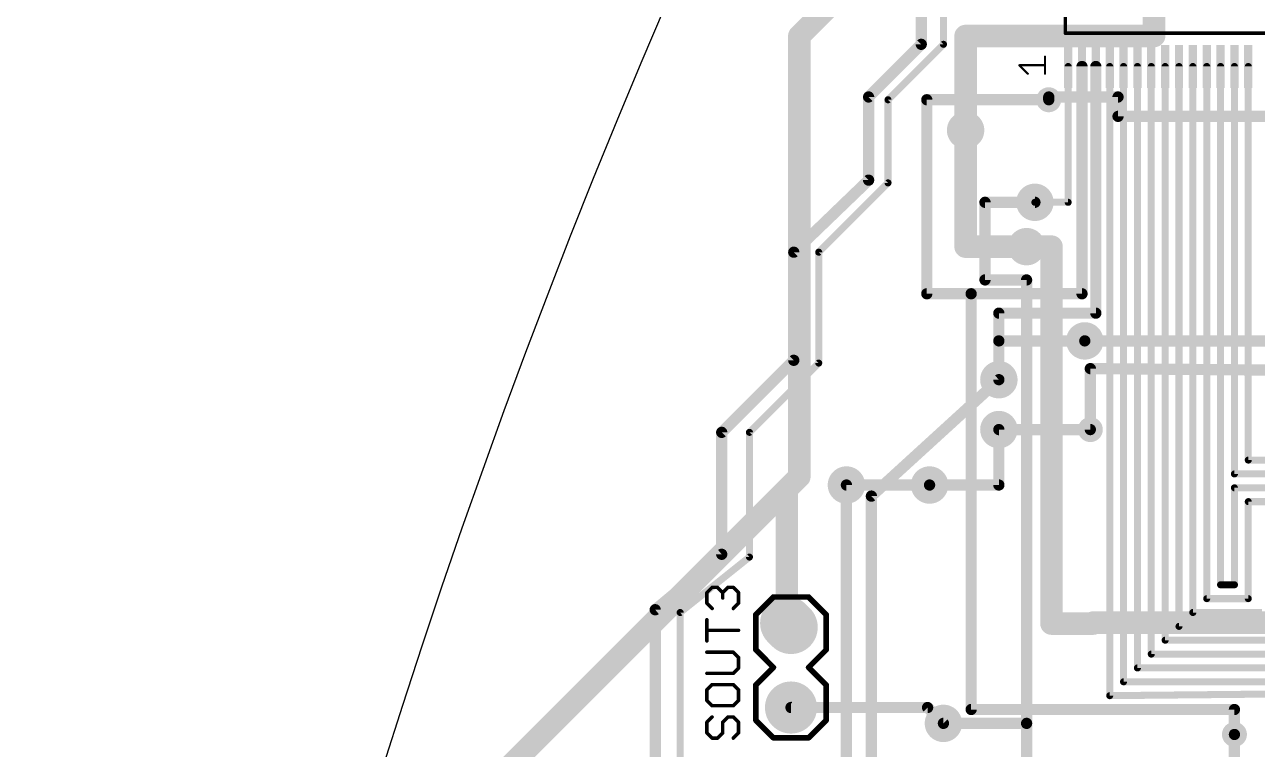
# Model space of a CAD drawing. Extents: x -47 to 149, y 1 to 249.
# Drawn here: x -46.65 to -2.17, y 98.56 to 124.71 of the extents above; entities that cross this region are included whole.
import ezdxf

# ---------------------------------------------------------------- set-up
doc = ezdxf.new("R2010")
doc.units = 0
for name, color, linetype in [('1', 22, 'CONTINUOUS'), ('16', 175, 'CONTINUOUS'), ('17', 82, 'CONTINUOUS'), ('18', 82, 'CONTINUOUS'), ('20', 7, 'CONTINUOUS'), ('21', 253, 'CONTINUOUS'), ('23', 7, 'CONTINUOUS'), ('25', 253, 'CONTINUOUS'), ('51', 253, 'CONTINUOUS')]:
    doc.layers.add(name, color=color, linetype=linetype)

# ---------------------------------------------------------------- blocks, each defined once
blk = doc.blocks.new('RECT')
blk.add_solid([(-0.5, -0.5), (0.5, -0.5), (-0.5, 0.5), (0.5, 0.5)])
blk = doc.blocks.new('ROUNDP')
at = {"const_width": 0.5}
blk.add_lwpolyline([(0, -0.25, 1), (0, 0.25, 1), (0, -0.25)], format="xyb", dxfattribs=at)
blk = doc.blocks.new('ROUNDV')
at = {"const_width": 0.5}
blk.add_lwpolyline([(0, -0.25, 1), (0, 0.25, 1), (0, -0.25)], format="xyb", dxfattribs=at)

msp = doc.modelspace()

# ---------------------------------------------------------------- linework, layer by layer
at = {"layer": '1'}
for points, const_width in [([(-14.3, 124), (-14.3, 127.3)], 0.4064), ([(-13.5, 124), (-13.5, 127)], 0.254), ([(-16.2, 122.1), (-14.3, 124)], 0.4064), ([(-15.5, 122), (-13.5, 124)], 0.254), ([(-9, 123.2), (-9, 118.3)], 0.254), ([(-8.5, 123.2), (-8.5, 115)], 0.4064), ([(-8, 123.2), (-8, 114.3)], 0.4064), ([(-7.5, 123.2), (-7.5, 100.5)], 0.254), ([(-7, 123.2), (-7, 101)], 0.254), ([(-6.5, 101.5), (-6.5, 123.2)], 0.254), ([(-6, 123.2), (-6, 102)], 0.254), ([(-5.5, 102.5), (-5.5, 123.2)], 0.254), ([(-5, 123.2), (-5, 103)], 0.254), ([(-4.5, 103.5), (-4.5, 123.2)], 0.254), ([(-4, 123.2), (-4, 104)], 0.254), ([(-3.5, 104.5), (-3.5, 123.2)], 0.254), ([(-3, 123.2), (-3, 108.5)], 0.254), ([(-2.5, 123.2), (-2.5, 109)], 0.254), ([(-16.2, 119.1), (-16.2, 122.1)], 0.4064), ([(-15.5, 119), (-15.5, 122)], 0.254), ([(-9.7, 122), (-14.1, 122)], 0.4064), ([(-14.1, 122), (-14.1, 115)], 0.4064), ([(-12.7, 116.7), (-12.7, 120.9)], 0.8128), ([(-18.9, 116.5), (-16.2, 119.1)], 0.4064), ([(-18, 116.5), (-15.5, 119)], 0.254), ([(-9, 118.3), (-10.2, 118.3)], 0.254), ([(-10.5, 116.7), (-12.7, 116.7)], 0.8128), ([(-18.9, 112.6), (-18.9, 116.5)], 0.4064), ([(-18, 112.5), (-18, 116.5)], 0.254), ([(-12.5, 115), (-14.1, 115)], 0.4064), ([(-12.5, 115), (-12.5, 100)], 0.4064), ([(-12.5, 115), (-8.5, 115)], 0.4064), ([(-8, 114.3), (-11.5, 114.3)], 0.4064), ([(-11.5, 114.3), (-11.5, 113.3)], 0.4064), ([(-11.5, 113.3), (-11.5, 111.9)], 0.4064), ([(-8.4, 113.3), (-11.5, 113.3)], 0.4064), ([(-21.5, 110), (-18.9, 112.6)], 0.4064), ([(-20.5, 110), (-18, 112.5)], 0.254), ([(-21.5, 105.6), (-21.5, 110)], 0.4064), ([(-20.5, 105.5), (-20.5, 110)], 0.254), ([(-8.2, 110.1), (-11.5, 110.1)], 0.4064), ([(-2.5, 109), (4, 109)], 0.254), ([(-3, 108.5), (4.5, 108.5)], 0.254), ([(-17, 108.1), (-14, 108.1)], 0.4064), ([(6, 108), (-3, 108)], 0.254), ([(-3, 108), (-3, 104.5)], 0.254), ([(-2.5, 104), (-2.5, 107.5)], 0.254), ([(-2.5, 107.5), (5.5, 107.5)], 0.254), ([(-23.9, 103.6), (-21.5, 105.6)], 0.4064), ([(-23, 103.5), (-20.5, 105.5)], 0.254), ([(-3, 104.5), (-3.5, 104.5)], 0.254), ([(-4, 104), (-2.5, 104)], 0.254), ([(-23.9, 96), (-23.9, 103.6)], 0.4064), ([(-23, 94), (-23, 103.5)], 0.254), ([(-2, 103.5), (-4.5, 103.5)], 0.254), ([(-5, 103), (-1.5, 103)], 0.254), ([(-1, 102.5), (-5.5, 102.5)], 0.254), ([(-6, 102), (-0.5, 102)], 0.254), ([(0, 101.5), (-6.5, 101.5)], 0.254), ([(-7, 101), (0.5, 101)], 0.254), ([(-7.5, 100.5), (2, 100.595)], 0.254), ([(-19, 100.0722), (-14.0722, 100.0722)], 0.4064), ([(-14.0722, 100.0722), (-13.5, 99.5)], 0.4064), ([(-12.5, 100), (-3, 100)], 0.4064), ([(-3, 100), (-3, 99.1)], 0.4064)]:
    msp.add_lwpolyline(points, dxfattribs=dict(at, const_width=const_width))
for points, const_width in [([(-14.4016, 124, 1), (-14.1984, 124)], 0.2032), ([(-14.2282, 123.9282, 1), (-14.3718, 124.0718)], 0.2032), ([(-13.4551, 123.9551, 1), (-13.5449, 124.0449)], 0.127), ([(-13.5635, 124, 1), (-13.4365, 124)], 0.127), ([(-8.9365, 123.2, 1), (-9.0635, 123.2)], 0.127), ([(-8.3984, 123.2, 1), (-8.6016, 123.2)], 0.2032), ([(-7.8984, 123.2, 1), (-8.1016, 123.2)], 0.2032), ([(-7.4365, 123.2, 1), (-7.5635, 123.2)], 0.127), ([(-6.9365, 123.2, 1), (-7.0635, 123.2)], 0.127), ([(-6.4365, 123.2, 1), (-6.5635, 123.2)], 0.127), ([(-5.9365, 123.2, 1), (-6.0635, 123.2)], 0.127), ([(-5.4365, 123.2, 1), (-5.5635, 123.2)], 0.127), ([(-4.9365, 123.2, 1), (-5.0635, 123.2)], 0.127), ([(-4.4365, 123.2, 1), (-4.5635, 123.2)], 0.127), ([(-3.9365, 123.2, 1), (-4.0635, 123.2)], 0.127), ([(-3.4365, 123.2, 1), (-3.5635, 123.2)], 0.127), ([(-2.9365, 123.2, 1), (-3.0635, 123.2)], 0.127), ([(-2.4365, 123.2, 1), (-2.5635, 123.2)], 0.127), ([(-16.0984, 122.1, 1), (-16.3016, 122.1)], 0.2032), ([(-16.2718, 122.1718, 1), (-16.1282, 122.0282)], 0.2032), ([(-15.4365, 122, 1), (-15.5635, 122)], 0.127), ([(-15.5449, 122.0449, 1), (-15.4551, 121.9551)], 0.127), ([(-14.1, 122.1016, 1), (-14.1, 121.8984)], 0.2032), ([(-13.9984, 122, 1), (-14.2016, 122)], 0.2032), ([(-9.7, 121.8984, 1), (-9.7, 122.1016)], 0.2032), ([(-12.4968, 120.9, 1), (-12.9032, 120.9)], 0.4064), ([(-16.1295, 119.0268, 1), (-16.2705, 119.1732)], 0.2032), ([(-16.3016, 119.1, 1), (-16.0984, 119.1)], 0.2032), ([(-15.5635, 119, 1), (-15.4365, 119)], 0.127), ([(-15.4551, 118.9551, 1), (-15.5449, 119.0449)], 0.127), ([(-10.2, 118.3635, 1), (-10.2, 118.2365)], 0.127), ([(-9.0635, 118.3, 1), (-8.9365, 118.3)], 0.127), ([(-9, 118.2365, 1), (-9, 118.3635)], 0.127), ([(-12.7, 116.9032, 1), (-12.7, 116.4968)], 0.4064), ([(-10.5, 116.4968, 1), (-10.5, 116.9032)], 0.4064), ([(-18.7984, 116.5, 1), (-19.0016, 116.5)], 0.2032), ([(-18.9705, 116.5732, 1), (-18.8295, 116.4268)], 0.2032), ([(-17.9365, 116.5, 1), (-18.0635, 116.5)], 0.127), ([(-18.0449, 116.5449, 1), (-17.9551, 116.4551)], 0.127), ([(-12.9032, 116.7, 1), (-12.4968, 116.7)], 0.4064), ([(-14.1, 115.1016, 1), (-14.1, 114.8984)], 0.2032), ([(-12.3984, 115, 1), (-12.6016, 115)], 0.2032), ([(-12.5, 115.1016, 1), (-12.5, 114.8984)], 0.2032), ([(-12.5, 114.8984, 1), (-12.5, 115.1016)], 0.2032), ([(-8.5, 114.8984, 1), (-8.5, 115.1016)], 0.2032), ([(-14.2016, 115, 1), (-13.9984, 115)], 0.2032), ([(-8.6016, 115, 1), (-8.3984, 115)], 0.2032), ([(-11.5, 114.4016, 1), (-11.5, 114.1984)], 0.2032), ([(-11.3984, 114.3, 1), (-11.6016, 114.3)], 0.2032), ([(-8.1016, 114.3, 1), (-7.8984, 114.3)], 0.2032), ([(-8, 114.1984, 1), (-8, 114.4016)], 0.2032), ([(-11.3984, 113.3, 1), (-11.6016, 113.3)], 0.2032), ([(-11.5, 113.4016, 1), (-11.5, 113.1984)], 0.2032), ([(-8.4, 113.1984, 1), (-8.4, 113.4016)], 0.2032), ([(-11.6016, 113.3, 1), (-11.3984, 113.3)], 0.2032), ([(-19.0016, 112.6, 1), (-18.7984, 112.6)], 0.2032), ([(-18.8282, 112.5282, 1), (-18.9718, 112.6718)], 0.2032), ([(-18.0635, 112.5, 1), (-17.9365, 112.5)], 0.127), ([(-17.9551, 112.4551, 1), (-18.0449, 112.5449)], 0.127), ([(-11.6016, 111.9, 1), (-11.3984, 111.9)], 0.2032), ([(-21.3984, 110, 1), (-21.6016, 110)], 0.2032), ([(-21.5718, 110.0718, 1), (-21.4282, 109.9282)], 0.2032), ([(-20.4365, 110, 1), (-20.5635, 110)], 0.127), ([(-20.5449, 110.0449, 1), (-20.4551, 109.9551)], 0.127), ([(-11.5, 110.2016, 1), (-11.5, 109.9984)], 0.2032), ([(-8.2, 109.9984, 1), (-8.2, 110.2016)], 0.2032), ([(-2.5, 109.0635, 1), (-2.5, 108.9365)], 0.127), ([(-2.5635, 109, 1), (-2.4365, 109)], 0.127), ([(-3, 108.5635, 1), (-3, 108.4365)], 0.127), ([(-3.0635, 108.5, 1), (-2.9365, 108.5)], 0.127), ([(-17, 108.2016, 1), (-17, 107.9984)], 0.2032), ([(-14, 107.9984, 1), (-14, 108.2016)], 0.2032), ([(-3, 108.0635, 1), (-3, 107.9365)], 0.127), ([(-2.9365, 108, 1), (-3.0635, 108)], 0.127), ([(-2.4365, 107.5, 1), (-2.5635, 107.5)], 0.127), ([(-2.5, 107.5635, 1), (-2.5, 107.4365)], 0.127), ([(-21.6016, 105.6, 1), (-21.3984, 105.6)], 0.2032), ([(-21.435, 105.5219, 1), (-21.565, 105.6781)], 0.2032), ([(-20.5635, 105.5, 1), (-20.4365, 105.5)], 0.127), ([(-20.4603, 105.4504, 1), (-20.5397, 105.5496)], 0.127), ([(-3.5, 104.5635, 1), (-3.5, 104.4365)], 0.127), ([(-3.5635, 104.5, 1), (-3.4365, 104.5)], 0.127), ([(-3.0635, 104.5, 1), (-2.9365, 104.5)], 0.127), ([(-3, 104.4365, 1), (-3, 104.5635)], 0.127), ([(-4, 104.0635, 1), (-4, 103.9365)], 0.127), ([(-2.5, 103.9365, 1), (-2.5, 104.0635)], 0.127), ([(-23.7984, 103.6, 1), (-24.0016, 103.6)], 0.2032), ([(-23.965, 103.6781, 1), (-23.835, 103.5219)], 0.2032), ([(-4.0635, 104, 1), (-3.9365, 104)], 0.127), ([(-2.5635, 104, 1), (-2.4365, 104)], 0.127), ([(-22.9365, 103.5, 1), (-23.0635, 103.5)], 0.127), ([(-23.0397, 103.5496, 1), (-22.9603, 103.4504)], 0.127), ([(-4.5, 103.5635, 1), (-4.5, 103.4365)], 0.127), ([(-4.5635, 103.5, 1), (-4.4365, 103.5)], 0.127), ([(-5, 103.0635, 1), (-5, 102.9365)], 0.127), ([(-5.0635, 103, 1), (-4.9365, 103)], 0.127), ([(-5.5, 102.5635, 1), (-5.5, 102.4365)], 0.127), ([(-5.5635, 102.5, 1), (-5.4365, 102.5)], 0.127), ([(-6, 102.0635, 1), (-6, 101.9365)], 0.127), ([(-6.0635, 102, 1), (-5.9365, 102)], 0.127), ([(-6.5, 101.5635, 1), (-6.5, 101.4365)], 0.127), ([(-6.5635, 101.5, 1), (-6.4365, 101.5)], 0.127), ([(-7, 101.0635, 1), (-7, 100.9365)], 0.127), ([(-7.0635, 101, 1), (-6.9365, 101)], 0.127), ([(-7.5006, 100.5635, 1), (-7.4994, 100.4365)], 0.127), ([(-7.5635, 100.5, 1), (-7.4365, 100.5)], 0.127), ([(-19, 100.1738, 1), (-19, 99.9706)], 0.2032), ([(-14.0004, 100.144, 1), (-14.144, 100.0004)], 0.2032), ([(-14.0722, 99.9706, 1), (-14.0722, 100.1738)], 0.2032), ([(-12.5, 100.1016, 1), (-12.5, 99.8984)], 0.2032), ([(-12.6016, 100, 1), (-12.3984, 100)], 0.2032), ([(-2.8984, 100, 1), (-3.1016, 100)], 0.2032), ([(-3, 99.8984, 1), (-3, 100.1016)], 0.2032), ([(-13.5718, 99.4282, 1), (-13.4282, 99.5718)], 0.2032), ([(-3.1016, 99.1, 1), (-2.8984, 99.1)], 0.2032)]:
    msp.add_lwpolyline(points, format="xyb", dxfattribs=dict(at, const_width=const_width))
at = {"layer": '16'}
for points, const_width in [([(-18.7, 124.3), (-12.5, 130.5)], 0.8128), ([(-5.9, 124.3), (-5.9, 125.7)], 0.8128), ([(-18.7, 108.4), (-18.7, 124.3)], 0.8128), ([(-12.7, 120.9), (-12.7, 124.3)], 0.8128), ([(-12.7, 124.3), (-5.9, 124.3)], 0.8128), ([(-7.2, 122.1), (-9.7, 122.1)], 0.4064), ([(-9.7, 122.1), (-9.7, 122)], 0.4064), ([(-7.2, 121.4), (-7.2, 122.1)], 0.4064), ([(4.9, 121.4), (-7.2, 121.4)], 0.4064), ([(-10.2, 118.3), (-12, 118.3)], 0.4064), ([(-12, 118.3), (-12, 115.5)], 0.4064), ([(-9.6, 116.7), (-10.5, 116.7)], 0.8128), ([(-9.6, 116.7), (-9.6, 103.1)], 0.8128), ([(-12, 115.5), (-10.5, 115.5)], 0.4064), ([(-10.5, 115.5), (-10.5, 99.5)], 0.4064), ([(-0.2, 113.3), (-8.4, 113.3)], 0.4064), ([(-11.5, 111.9), (-16.1, 107.7)], 0.4064), ([(-8.2, 112.3), (4, 112.2)], 0.4064), ([(-8.2, 112.3), (-8.2, 110.1)], 0.4064), ([(-11.5, 110.1), (-11.5, 108.1)], 0.4064), ([(-19.15, 107.95), (-18.7, 108.4)], 0.8128), ([(-29.3, 97.8), (-19.15, 107.95)], 0.8128), ([(-19.15, 103.1178), (-19.15, 107.95)], 0.8128), ([(-17, 86.5), (-17, 108.1)], 0.4064), ([(-11.5, 108.1), (-14, 108.1)], 0.4064), ([(-16.1, 107.7), (-16.1, 92.7)], 0.4064), ([(-19, 102.9678), (-19.15, 103.1178)], 1.9304), ([(-9.6, 103.1), (-8.1, 103.1)], 0.8128), ([(-8.1, 103.135), (-0.9, 103.135)], 0.8128), ([(-8.1, 103.1), (-8.1, 103.135)], 0.6096), ([(-13.5, 99.5), (-10.5, 99.5)], 0.4064), ([(-10.5, 74.5), (-10.5, 99.5)], 0.4064), ([(-3, 99.1), (-3, 89.9)], 0.4064)]:
    msp.add_lwpolyline(points, dxfattribs=dict(at, const_width=const_width))
for points, const_width in [([(-18.4968, 124.3, 1), (-18.9032, 124.3)], 0.4064), ([(-18.8437, 124.4437, 1), (-18.5563, 124.1563)], 0.4064), ([(-12.4968, 124.3, 1), (-12.9032, 124.3)], 0.4064), ([(-12.7, 124.5032, 1), (-12.7, 124.0968)], 0.4064), ([(-5.9, 124.0968, 1), (-5.9, 124.5032)], 0.4064), ([(-6.1032, 124.3, 1), (-5.6968, 124.3)], 0.4064), ([(-9.7, 122.2016, 1), (-9.7, 121.9984)], 0.2032), ([(-9.5984, 122.1, 1), (-9.8016, 122.1)], 0.2032), ([(-9.8016, 122, 1), (-9.5984, 122)], 0.2032), ([(-7.0984, 122.1, 1), (-7.3016, 122.1)], 0.2032), ([(-7.2, 121.9984, 1), (-7.2, 122.2016)], 0.2032), ([(-7.2, 121.5016, 1), (-7.2, 121.2984)], 0.2032), ([(-7.3016, 121.4, 1), (-7.0984, 121.4)], 0.2032), ([(-12.9032, 120.9, 1), (-12.4968, 120.9)], 0.4064), ([(-12, 118.4016, 1), (-12, 118.1984)], 0.2032), ([(-11.8984, 118.3, 1), (-12.1016, 118.3)], 0.2032), ([(-10.2, 118.1984, 1), (-10.2, 118.4016)], 0.2032), ([(-10.5, 116.9032, 1), (-10.5, 116.4968)], 0.4064), ([(-9.3968, 116.7, 1), (-9.8032, 116.7)], 0.4064), ([(-9.6, 116.4968, 1), (-9.6, 116.9032)], 0.4064), ([(-12, 115.6016, 1), (-12, 115.3984)], 0.2032), ([(-10.3984, 115.5, 1), (-10.6016, 115.5)], 0.2032), ([(-10.5, 115.3984, 1), (-10.5, 115.6016)], 0.2032), ([(-12.1016, 115.5, 1), (-11.8984, 115.5)], 0.2032), ([(-8.4, 113.4016, 1), (-8.4, 113.1984)], 0.2032), ([(-11.4315, 111.825, 1), (-11.5685, 111.975)], 0.2032), ([(-8.1992, 112.4016, 1), (-8.2008, 112.1984)], 0.2032), ([(-8.0984, 112.3, 1), (-8.3016, 112.3)], 0.2032), ([(-11.3984, 110.1, 1), (-11.6016, 110.1)], 0.2032), ([(-8.3016, 110.1, 1), (-8.0984, 110.1)], 0.2032), ([(-18.9032, 108.4, 1), (-18.4968, 108.4)], 0.4064), ([(-18.5563, 108.2563, 1), (-18.8437, 108.5437)], 0.4064), ([(-18.9468, 107.95, 1), (-19.3532, 107.95)], 0.4064), ([(-19.2937, 108.0937, 1), (-19.0063, 107.8063)], 0.4064), ([(-19.0063, 107.8063, 1), (-19.2937, 108.0937)], 0.4064), ([(-16.8984, 108.1, 1), (-17.1016, 108.1)], 0.2032), ([(-14, 108.2016, 1), (-14, 107.9984)], 0.2032), ([(-11.6016, 108.1, 1), (-11.3984, 108.1)], 0.2032), ([(-11.5, 107.9984, 1), (-11.5, 108.2016)], 0.2032), ([(-15.9984, 107.7, 1), (-16.2016, 107.7)], 0.2032), ([(-16.1685, 107.775, 1), (-16.0315, 107.625)], 0.2032), ([(-18.8088, 103.459, 1), (-19.4912, 102.7766)], 0.9652), ([(-19.3412, 102.6266, 1), (-18.6588, 103.309)], 0.9652), ([(-19.3532, 103.1178, 1), (-18.9468, 103.1178)], 0.4064), ([(-9.6, 103.3032, 1), (-9.6, 102.8968)], 0.4064), ([(-9.8032, 103.1, 1), (-9.3968, 103.1)], 0.4064), ([(-8.1, 103.3382, 1), (-8.1, 102.9318)], 0.4064), ([(-7.9476, 103.135, 1), (-8.2524, 103.135)], 0.3048), ([(-8.2524, 103.1, 1), (-7.9476, 103.1)], 0.3048), ([(-8.1, 102.8968, 1), (-8.1, 103.3032)], 0.4064), ([(-13.5, 99.6016, 1), (-13.5, 99.3984)], 0.2032), ([(-10.3984, 99.5, 1), (-10.6016, 99.5)], 0.2032), ([(-10.5, 99.3984, 1), (-10.5, 99.6016)], 0.2032), ([(-10.6016, 99.5, 1), (-10.3984, 99.5)], 0.2032), ([(-2.8984, 99.1, 1), (-3.1016, 99.1)], 0.2032)]:
    msp.add_lwpolyline(points, format="xyb", dxfattribs=dict(at, const_width=const_width))
at = {"layer": '20'}
msp.add_arc((236.4723, 13.3419), 283.1243, 123.6957, 182.4174, dxfattribs=at)
at = {"layer": '21'}
for points, const_width in [([(-9.1, 129.6), (-9.1, 124.4)], 0.127), ([(-9.1, 124.4), (4.6, 124.4)], 0.127), ([(-10.4545, 122.9381), (-10.7627, 123.2463)], 0.0762), ([(-10.7627, 123.2463), (-9.8381, 123.2463)], 0.0762), ([(-9.8381, 122.9381), (-9.8381, 123.5545)], 0.0762), ([(-20.27, 103.425), (-19.635, 104.06)], 0.2032), ([(-19.635, 104.06), (-18.365, 104.06)], 0.2032), ([(-18.365, 104.06), (-17.73, 103.425)], 0.2032), ([(-20.27, 102.155), (-20.27, 103.425)], 0.2032), ([(-17.73, 103.425), (-17.73, 102.155)], 0.2032), ([(-19.635, 101.52), (-20.27, 102.155)], 0.2032), ([(-17.73, 102.155), (-18.365, 101.52)], 0.2032), ([(-20.27, 100.885), (-19.635, 101.52)], 0.2032), ([(-18.365, 101.52), (-17.73, 100.885)], 0.2032), ([(-20.27, 99.615), (-20.27, 100.885)], 0.2032), ([(-17.73, 100.885), (-17.73, 99.615)], 0.2032), ([(-20.27, 99.615), (-19.635, 98.98)], 0.2032), ([(-18.365, 98.98), (-17.73, 99.615)], 0.2032), ([(-19.635, 98.98), (-18.365, 98.98)], 0.2032)]:
    msp.add_lwpolyline(points, dxfattribs=dict(at, const_width=const_width))
for points, const_width in [([(-9.1318, 124.4, 1), (-9.0682, 124.4)], 0.0635), ([(-9.1, 124.4318, 1), (-9.1, 124.3683)], 0.0635), ([(-10.7492, 123.2598, 1), (-10.7762, 123.2328)], 0.0381), ([(-10.7627, 123.2653, 1), (-10.7627, 123.2272)], 0.0381), ([(-9.8191, 123.5545, 1), (-9.8572, 123.5545)], 0.0381), ([(-9.8381, 123.2272, 1), (-9.8381, 123.2653)], 0.0381), ([(-10.468, 122.9246, 1), (-10.441, 122.9516)], 0.0381), ([(-9.8572, 122.9381, 1), (-9.8191, 122.9381)], 0.0381), ([(-19.635, 104.1108, 1), (-19.635, 104.0092)], 0.1016), ([(-19.5991, 104.0241, 1), (-19.6709, 104.0959)], 0.1016), ([(-18.3291, 104.0959, 1), (-18.4009, 104.0241)], 0.1016), ([(-18.365, 104.0092, 1), (-18.365, 104.1108)], 0.1016), ([(-20.2192, 103.425, 1), (-20.3208, 103.425)], 0.1016), ([(-20.3059, 103.4609, 1), (-20.2341, 103.3891)], 0.1016), ([(-17.6792, 103.425, 1), (-17.7808, 103.425)], 0.1016), ([(-17.7659, 103.3891, 1), (-17.6941, 103.4609)], 0.1016), ([(-20.2341, 102.1909, 1), (-20.3059, 102.1191)], 0.1016), ([(-20.3208, 102.155, 1), (-20.2192, 102.155)], 0.1016), ([(-17.7808, 102.155, 1), (-17.6792, 102.155)], 0.1016), ([(-17.6941, 102.1191, 1), (-17.7659, 102.1909)], 0.1016), ([(-19.5991, 101.4841, 1), (-19.6709, 101.5559)], 0.1016), ([(-19.6709, 101.4841, 1), (-19.5991, 101.5559)], 0.1016), ([(-18.3291, 101.5559, 1), (-18.4009, 101.4841)], 0.1016), ([(-18.4009, 101.5559, 1), (-18.3291, 101.4841)], 0.1016), ([(-20.2192, 100.885, 1), (-20.3208, 100.885)], 0.1016), ([(-20.3059, 100.9209, 1), (-20.2341, 100.8491)], 0.1016), ([(-17.6792, 100.885, 1), (-17.7808, 100.885)], 0.1016), ([(-17.7659, 100.8491, 1), (-17.6941, 100.9209)], 0.1016), ([(-20.2341, 99.6509, 1), (-20.3059, 99.5791)], 0.1016), ([(-20.3208, 99.615, 1), (-20.2192, 99.615)], 0.1016), ([(-17.7808, 99.615, 1), (-17.6792, 99.615)], 0.1016), ([(-17.6941, 99.5791, 1), (-17.7659, 99.6509)], 0.1016), ([(-19.635, 99.0308, 1), (-19.635, 98.9292)], 0.1016), ([(-19.6709, 98.9441, 1), (-19.5991, 99.0159)], 0.1016), ([(-18.4009, 99.0159, 1), (-18.3291, 98.9441)], 0.1016), ([(-18.365, 98.9292, 1), (-18.365, 99.0308)], 0.1016)]:
    msp.add_lwpolyline(points, format="xyb", dxfattribs=dict(at, const_width=const_width))
at = {"layer": '23'}
msp.add_point((-19, 100.25), dxfattribs=at)
at = {"layer": '25', "const_width": 0.127}
for points in [[(-22.0363, 104.2169), (-21.8456, 104.4075)], [(-22.0363, 103.8356), (-22.0363, 104.2169)], [(-21.8456, 104.4075), (-21.6549, 104.4075)], [(-21.6549, 104.4075), (-21.4643, 104.2169)], [(-21.4643, 104.2169), (-21.2736, 104.4075)], [(-21.4643, 104.2169), (-21.4643, 104.0262)], [(-21.2736, 104.4075), (-21.083, 104.4075)], [(-21.083, 104.4075), (-20.8923, 104.2169)], [(-20.8923, 104.2169), (-20.8923, 103.8356)], [(-21.8456, 103.6449), (-22.0363, 103.8356)], [(-20.8923, 103.8356), (-21.083, 103.6449)], [(-22.0363, 102.4755), (-22.0363, 103.2381)], [(-20.8923, 102.8568), (-22.0363, 102.8568)], [(-21.083, 102.0687), (-22.0363, 102.0687)], [(-20.8923, 101.8781), (-21.083, 102.0687)], [(-20.8923, 101.4968), (-20.8923, 101.8781)], [(-21.083, 101.3061), (-20.8923, 101.4968)], [(-22.0363, 101.3061), (-21.083, 101.3061)], [(-21.8456, 100.8993), (-22.0363, 100.7087)], [(-22.0363, 100.7087), (-22.0363, 100.3274)], [(-21.083, 100.8993), (-21.8456, 100.8993)], [(-20.8923, 100.7087), (-21.083, 100.8993)], [(-20.8923, 100.3274), (-20.8923, 100.7087)], [(-22.0363, 100.3274), (-21.8456, 100.1367)], [(-21.8456, 100.1367), (-21.083, 100.1367)], [(-21.083, 100.1367), (-20.8923, 100.3274)], [(-21.8456, 99.73), (-22.0363, 99.5393)], [(-21.4643, 99.5393), (-21.2736, 99.73)], [(-21.2736, 99.73), (-21.083, 99.73)], [(-21.083, 99.73), (-20.8923, 99.5393)], [(-22.0363, 99.5393), (-22.0363, 99.158)], [(-22.0363, 99.158), (-21.8456, 98.9673)], [(-21.6549, 98.9673), (-21.4643, 99.158)], [(-21.4643, 99.158), (-21.4643, 99.5393)], [(-20.8923, 99.158), (-21.083, 98.9673)], [(-20.8923, 99.5393), (-20.8923, 99.158)], [(-21.8456, 98.9673), (-21.6549, 98.9673)]]:
    msp.add_lwpolyline(points, dxfattribs=at)
at = {"layer": '25', "const_width": 0.0635}
for points in [[(-22.0045, 104.2169, 1), (-22.068, 104.2169)], [(-22.0587, 104.2393, 1), (-22.0138, 104.1944)], [(-21.8456, 104.4393, 1), (-21.8456, 104.3758)], [(-21.8232, 104.3851, 1), (-21.8681, 104.43)], [(-21.6325, 104.43, 1), (-21.6774, 104.3851)], [(-21.6549, 104.3758, 1), (-21.6549, 104.4393)], [(-21.4325, 104.2169, 1), (-21.496, 104.2169)], [(-21.4867, 104.2393, 1), (-21.4418, 104.1944)], [(-21.4867, 104.1944, 1), (-21.4418, 104.2393)], [(-21.2736, 104.4393, 1), (-21.2736, 104.3758)], [(-21.2512, 104.3851, 1), (-21.2961, 104.43)], [(-21.0605, 104.43, 1), (-21.1054, 104.3851)], [(-21.083, 104.3758, 1), (-21.083, 104.4393)], [(-20.8606, 104.2169, 1), (-20.9241, 104.2169)], [(-20.9148, 104.1944, 1), (-20.8698, 104.2393)], [(-22.068, 103.8356, 1), (-22.0045, 103.8356)], [(-22.0138, 103.858, 1), (-22.0587, 103.8131)], [(-21.8681, 103.6224, 1), (-21.8232, 103.6673)], [(-21.496, 104.0262, 1), (-21.4325, 104.0262)], [(-21.1054, 103.6673, 1), (-21.0605, 103.6224)], [(-20.9241, 103.8356, 1), (-20.8606, 103.8356)], [(-20.8698, 103.8131, 1), (-20.9148, 103.858)], [(-22.0045, 103.2381, 1), (-22.068, 103.2381)], [(-22.0363, 102.8886, 1), (-22.0363, 102.8251)], [(-20.8923, 102.8251, 1), (-20.8923, 102.8886)], [(-22.068, 102.4755, 1), (-22.0045, 102.4755)], [(-22.0363, 102.1005, 1), (-22.0363, 102.037)], [(-21.0605, 102.0912, 1), (-21.1054, 102.0463)], [(-21.083, 102.037, 1), (-21.083, 102.1005)], [(-20.8606, 101.8781, 1), (-20.9241, 101.8781)], [(-20.9148, 101.8556, 1), (-20.8698, 101.9005)], [(-20.9241, 101.4968, 1), (-20.8606, 101.4968)], [(-20.8698, 101.4743, 1), (-20.9148, 101.5192)], [(-22.0363, 101.3378, 1), (-22.0363, 101.2743)], [(-21.1054, 101.3285, 1), (-21.0605, 101.2836)], [(-21.083, 101.2743, 1), (-21.083, 101.3378)], [(-22.0045, 100.7087, 1), (-22.068, 100.7087)], [(-22.0587, 100.7311, 1), (-22.0138, 100.6862)], [(-21.8456, 100.9311, 1), (-21.8456, 100.8676)], [(-21.8232, 100.8769, 1), (-21.8681, 100.9218)], [(-21.0605, 100.9218, 1), (-21.1054, 100.8769)], [(-21.083, 100.8676, 1), (-21.083, 100.9311)], [(-20.8606, 100.7087, 1), (-20.9241, 100.7087)], [(-20.9148, 100.6862, 1), (-20.8698, 100.7311)], [(-22.068, 100.3274, 1), (-22.0045, 100.3274)], [(-22.0138, 100.3498, 1), (-22.0587, 100.3049)], [(-21.8456, 100.1684, 1), (-21.8456, 100.1049)], [(-21.8681, 100.1142, 1), (-21.8232, 100.1591)], [(-21.1054, 100.1591, 1), (-21.0605, 100.1142)], [(-21.083, 100.1049, 1), (-21.083, 100.1684)], [(-20.9241, 100.3274, 1), (-20.8606, 100.3274)], [(-20.8698, 100.3049, 1), (-20.9148, 100.3498)], [(-21.8232, 99.7075, 1), (-21.8681, 99.7524)], [(-21.2736, 99.7617, 1), (-21.2736, 99.6982)], [(-21.2512, 99.7075, 1), (-21.2961, 99.7524)], [(-21.0605, 99.7524, 1), (-21.1054, 99.7075)], [(-21.083, 99.6982, 1), (-21.083, 99.7617)], [(-22.0045, 99.5393, 1), (-22.068, 99.5393)], [(-22.068, 99.158, 1), (-22.0045, 99.158)], [(-22.0587, 99.5617, 1), (-22.0138, 99.5168)], [(-22.0138, 99.1804, 1), (-22.0587, 99.1355)], [(-21.4325, 99.5393, 1), (-21.496, 99.5393)], [(-21.4867, 99.5617, 1), (-21.4418, 99.5168)], [(-21.496, 99.158, 1), (-21.4325, 99.158)], [(-21.4418, 99.1355, 1), (-21.4867, 99.1804)], [(-20.8606, 99.5393, 1), (-20.9241, 99.5393)], [(-20.9241, 99.158, 1), (-20.8606, 99.158)], [(-20.9148, 99.5168, 1), (-20.8698, 99.5617)], [(-20.8698, 99.1355, 1), (-20.9148, 99.1804)], [(-21.8456, 98.9991, 1), (-21.8456, 98.9356)], [(-21.8681, 98.9448, 1), (-21.8232, 98.9898)], [(-21.6774, 98.9898, 1), (-21.6325, 98.9448)], [(-21.6549, 98.9356, 1), (-21.6549, 98.9991)], [(-21.1054, 98.9898, 1), (-21.0605, 98.9448)]]:
    msp.add_lwpolyline(points, format="xyb", dxfattribs=at)

# ---------------------------------------------------------------- block references
at = {"layer": '1', "xscale": 0.3, "yscale": 1.55}
for p in [(-9, 123.2), (-8.5, 123.2), (-8, 123.2), (-7.5, 123.2), (-7, 123.2), (-6.5, 123.2), (-6, 123.2), (-5.5, 123.2), (-5, 123.2), (-4.5, 123.2), (-4, 123.2), (-3.5, 123.2), (-3, 123.2), (-2.5, 123.2)]:
    msp.add_blockref('RECT', p, dxfattribs=at)
at = {"layer": '17', "xscale": 1.8796, "yscale": 1.8796, "rotation": 180}
for p in [(-19, 102.9678), (-19, 102.9678), (-19, 100.0722), (-19, 100.0722)]:
    msp.add_blockref('ROUNDP', p, dxfattribs=at)
at = {"layer": '18'}
for p, xscale, yscale in [((-9.7, 122), 0.9, 0.9), ((-9.7, 122), 0.9, 0.9), ((-12.7, 120.9), 1.35, 1.35), ((-12.7, 120.9), 1.35, 1.35), ((-10.2, 118.3), 1.35, 1.35), ((-10.2, 118.3), 1.35, 1.35), ((-10.5, 116.7), 1.35, 1.35), ((-10.5, 116.7), 1.35, 1.35), ((-8.4, 113.3), 1.35, 1.35), ((-8.4, 113.3), 1.35, 1.35), ((-11.5, 111.9), 1.35, 1.35), ((-11.5, 111.9), 1.35, 1.35), ((-11.5, 110.1), 1.35, 1.35), ((-11.5, 110.1), 1.35, 1.35), ((-8.2, 110.1), 0.9, 0.9), ((-8.2, 110.1), 0.9, 0.9), ((-17, 108.1), 1.35, 1.35), ((-17, 108.1), 1.35, 1.35), ((-14, 108.1), 1.35, 1.35), ((-14, 108.1), 1.35, 1.35), ((-13.5, 99.5), 1.35, 1.35), ((-13.5, 99.5), 1.35, 1.35), ((-3, 99.1), 0.9, 0.9), ((-3, 99.1), 0.9, 0.9)]:
    msp.add_blockref('ROUNDV', p, dxfattribs=dict(at, xscale=xscale, yscale=yscale))
at = {"layer": '51', "xscale": 0.5842, "yscale": 0.5842, "rotation": 90}
for p in [(-19, 102.79), (-19, 100.25)]:
    msp.add_blockref('RECT', p, dxfattribs=at)

doc.saveas('drawing.dxf')
